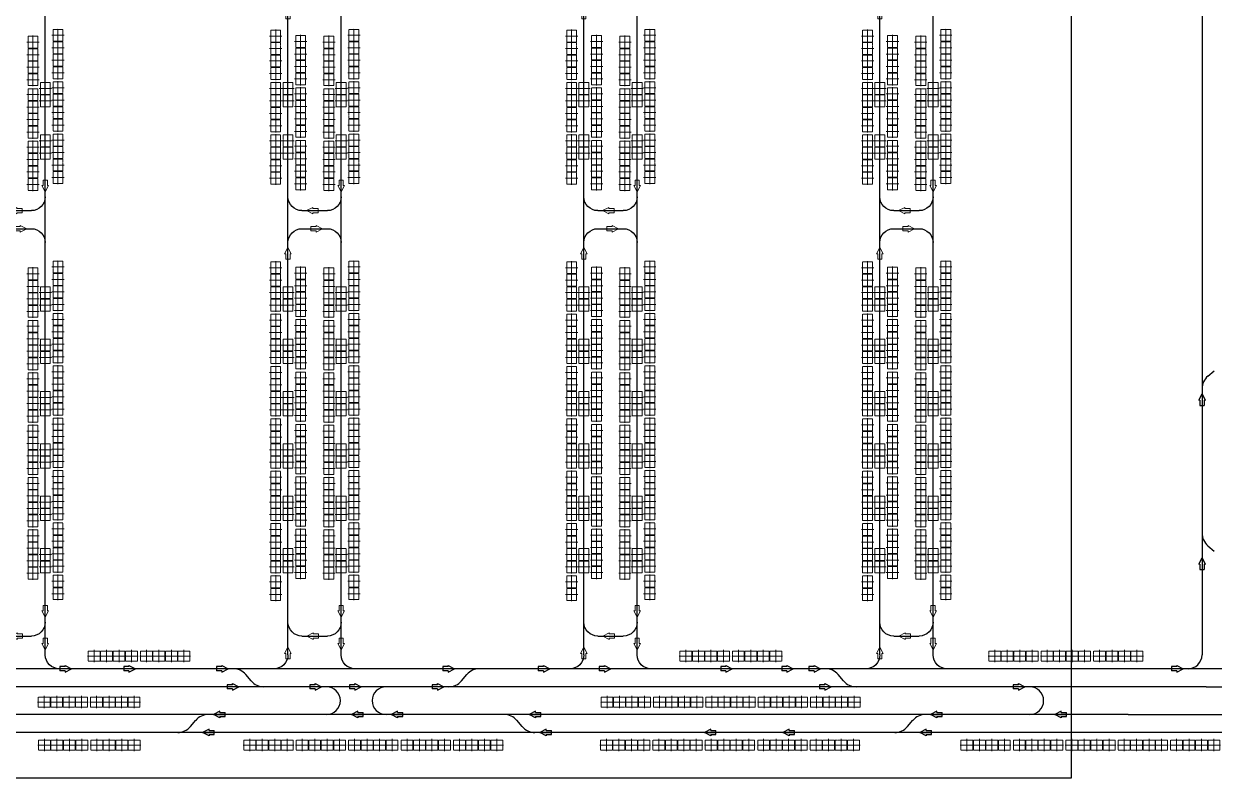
# Model space of a CAD drawing. Header units: millimetres. Extents: x -128 to 670218, y 27186 to 149492.
# Drawn here: x 289895 to 332827, y 27186 to 54409 of the extents above; entities that cross this region are included whole.
import ezdxf

# ---------------------------------------------------------------- set-up
doc = ezdxf.new("R2010")
doc.units = ezdxf.units.MM
doc.linetypes.add('AM_ISO08W050', pattern=[18, 12, -1.5, 3, -1.5])
doc.linetypes.add('XAT-M16_6F_EQ Layout_20211120$0$ACAD_ISO08W100', pattern=[36, 24, -3, 6, -3])
for name, color, linetype, lineweight in [('_CLINE', 4, 'XAT-M16_6F_EQ Layout_20211120$0$ACAD_ISO08W100', 9), ('DIRECT', 40, 'Continuous', 9), ('LINE_EQ', 4, 'AM_ISO08W050', 20), ('LINE_STB', 151, 'Continuous', 30)]:
    doc.layers.add(name, color=color, linetype=linetype, lineweight=lineweight)
doc.layers.add('Rail_H4822(Lower)', color=7, linetype='Continuous')

# ---------------------------------------------------------------- blocks, each defined once
blk = doc.blocks.new('*U3')
at = {"color": 0, "linetype": 'ByBlock'}
for p, q in [((-120, -230), (0, 0)), ((0, 0), (0, -420)), ((120, -230), (0, 0)), ((-75, -230), (-120, -230)), ((-75, -230), (-75, -420)), ((75, -420), (-75, -420)), ((75, -230), (75, -420)), ((75, -230), (120, -230))]:
    blk.add_line(p, q, dxfattribs=at)
blk = doc.blocks.new('A$C31676947')
at = {"layer": 'Rail_H4822(Lower)'}
for p, q in [((500, 47250), (500, 500)), ((2420, 47250), (2420, 500)), ((1000, 46570), (1920, 46570)), ((1000, 31870), (1920, 31870)), ((1000, 31220), (1920, 31220)), ((1000, 16520), (1920, 16520)), ((1000, 15870), (1920, 15870)), ((1000, 1180), (1920, 1180))]:
    blk.add_line(p, q, dxfattribs=at)
for centre, start, end in [((0, 47250), 0, 90), ((2920, 47250), 90, 180), ((1000, 46070), 90, 180), ((1920, 46070), 0, 90), ((1000, 32370), 180, 270), ((1920, 32370), 270, 0), ((1000, 30720), 90, 180), ((1920, 30720), 0, 90), ((0, 23700), 270, 0), ((2920, 23700), 180, 270), ((0, 21700), 0, 90), ((2920, 21700), 90, 180), ((1000, 17020), 180, 270), ((1920, 17020), 270, 0), ((1000, 15370), 90, 180), ((1920, 15370), 0, 90), ((1000, 1680), 180, 270), ((1920, 1680), 270, 0), ((0, 500), 270, 0), ((2920, 500), 180, 270)]:
    blk.add_arc(centre, 500, start, end, dxfattribs=at)
at = {"layer": 'DIRECT'}
for p, rotation in [((500, 46970), 180), ((1180, 46570), 89.99999999999999), ((500, 32550), 180), ((500, 23880), 180), ((500, 17200), 180), ((500, 1860), 180), ((1740, 1180), 270), ((500, 680), 180)]:
    blk.add_blockref('*U3', p, dxfattribs=dict(at, rotation=rotation))
for p in [(2420, 47070), (2420, 45890), (2420, 30540), (2420, 21520), (2420, 15190), (2420, 780)]:
    blk.add_blockref('*U3', p, dxfattribs=at)
at = {"layer": 'DIRECT', "lineweight": -2}
for p, rotation in [((1750, 31870), 270), ((1170, 31220), 89.99999999999999), ((1750, 16520), 270), ((1170, 15870), 89.99999999999999)]:
    blk.add_blockref('*U3', p, dxfattribs=dict(at, rotation=rotation))
blk = doc.blocks.new('*U525')
at = {"color": 0, "linetype": 'ByBlock'}
for p, q in [((-120, -230), (0, 0)), ((0, 0), (0, -420)), ((120, -230), (0, 0)), ((-75, -230), (-120, -230)), ((-75, -230), (-75, -420)), ((75, -420), (-75, -420)), ((75, -230), (75, -420)), ((75, -230), (120, -230))]:
    blk.add_line(p, q, dxfattribs=at)
blk = doc.blocks.new('*U526')
at = {"color": 0, "linetype": 'ByBlock'}
for p, q in [((-120, -230), (0, 0)), ((0, 0), (0, -420)), ((120, -230), (0, 0)), ((-75, -230), (-120, -230)), ((-75, -230), (-75, -420)), ((75, -420), (-75, -420)), ((75, -230), (75, -420)), ((75, -230), (120, -230))]:
    blk.add_line(p, q, dxfattribs=at)
blk = doc.blocks.new('*U479')
at = {"color": 0, "linetype": 'ByBlock'}
for p, q in [((-120, -230), (0, 0)), ((0, 0), (0, -420)), ((120, -230), (0, 0)), ((-75, -230), (-120, -230)), ((-75, -230), (-75, -420)), ((75, -420), (-75, -420)), ((75, -230), (75, -420)), ((75, -230), (120, -230))]:
    blk.add_line(p, q, dxfattribs=at)
blk = doc.blocks.new('*U480')
at = {"color": 0, "linetype": 'ByBlock'}
for p, q in [((-120, -230), (0, 0)), ((0, 0), (0, -420)), ((120, -230), (0, 0)), ((-75, -230), (-120, -230)), ((-75, -230), (-75, -420)), ((75, -420), (-75, -420)), ((75, -230), (75, -420)), ((75, -230), (120, -230))]:
    blk.add_line(p, q, dxfattribs=at)
blk = doc.blocks.new('*U510')
at = {"color": 0, "linetype": 'ByBlock'}
for p, q in [((-120, -230), (0, 0)), ((0, 0), (0, -420)), ((120, -230), (0, 0)), ((-75, -230), (-120, -230)), ((-75, -230), (-75, -420)), ((75, -420), (-75, -420)), ((75, -230), (75, -420)), ((75, -230), (120, -230))]:
    blk.add_line(p, q, dxfattribs=at)
blk = doc.blocks.new('*U511')
at = {"color": 0, "linetype": 'ByBlock'}
for p, q in [((-120, -230), (0, 0)), ((0, 0), (0, -420)), ((120, -230), (0, 0)), ((-75, -230), (-120, -230)), ((-75, -230), (-75, -420)), ((75, -420), (-75, -420)), ((75, -230), (75, -420)), ((75, -230), (120, -230))]:
    blk.add_line(p, q, dxfattribs=at)
blk = doc.blocks.new('*U453')
at = {"color": 0, "linetype": 'ByBlock'}
for p, q in [((-120, -230), (0, 0)), ((0, 0), (0, -420)), ((120, -230), (0, 0)), ((-75, -230), (-120, -230)), ((-75, -230), (-75, -420)), ((75, -420), (-75, -420)), ((75, -230), (75, -420)), ((75, -230), (120, -230))]:
    blk.add_line(p, q, dxfattribs=at)
blk = doc.blocks.new('*U423')
at = {"color": 0, "linetype": 'ByBlock'}
for p, q in [((-120, -230), (0, 0)), ((0, 0), (0, -420)), ((120, -230), (0, 0)), ((-75, -230), (-120, -230)), ((-75, -230), (-75, -420)), ((75, -420), (-75, -420)), ((75, -230), (75, -420)), ((75, -230), (120, -230))]:
    blk.add_line(p, q, dxfattribs=at)
blk = doc.blocks.new('*U787')
at = {"color": 0, "linetype": 'ByBlock'}
for p, q in [((-120, -230), (0, 0)), ((0, 0), (0, -420)), ((120, -230), (0, 0)), ((-75, -230), (-120, -230)), ((-75, -230), (-75, -420)), ((75, -420), (-75, -420)), ((75, -230), (75, -420)), ((75, -230), (120, -230))]:
    blk.add_line(p, q, dxfattribs=at)
blk = doc.blocks.new('*U789')
at = {"color": 0, "linetype": 'ByBlock'}
for p, q in [((-120, -230), (0, 0)), ((0, 0), (0, -420)), ((120, -230), (0, 0)), ((-75, -230), (-120, -230)), ((-75, -230), (-75, -420)), ((75, -420), (-75, -420)), ((75, -230), (75, -420)), ((75, -230), (120, -230))]:
    blk.add_line(p, q, dxfattribs=at)
blk = doc.blocks.new('*U747')
at = {"color": 0, "linetype": 'ByBlock'}
for p, q in [((-120, -230), (0, 0)), ((0, 0), (0, -420)), ((120, -230), (0, 0)), ((-75, -230), (-120, -230)), ((-75, -230), (-75, -420)), ((75, -420), (-75, -420)), ((75, -230), (75, -420)), ((75, -230), (120, -230))]:
    blk.add_line(p, q, dxfattribs=at)
blk = doc.blocks.new('*U753')
at = {"color": 0, "linetype": 'ByBlock'}
for p, q in [((-120, -230), (0, 0)), ((0, 0), (0, -420)), ((120, -230), (0, 0)), ((-75, -230), (-120, -230)), ((-75, -230), (-75, -420)), ((75, -420), (-75, -420)), ((75, -230), (75, -420)), ((75, -230), (120, -230))]:
    blk.add_line(p, q, dxfattribs=at)
blk = doc.blocks.new('*U754')
at = {"color": 0, "linetype": 'ByBlock'}
for p, q in [((-120, -230), (0, 0)), ((0, 0), (0, -420)), ((120, -230), (0, 0)), ((-75, -230), (-120, -230)), ((-75, -230), (-75, -420)), ((75, -420), (-75, -420)), ((75, -230), (75, -420)), ((75, -230), (120, -230))]:
    blk.add_line(p, q, dxfattribs=at)
blk = doc.blocks.new('*U755')
at = {"color": 0, "linetype": 'ByBlock'}
for p, q in [((-120, -230), (0, 0)), ((0, 0), (0, -420)), ((120, -230), (0, 0)), ((-75, -230), (-120, -230)), ((-75, -230), (-75, -420)), ((75, -420), (-75, -420)), ((75, -230), (75, -420)), ((75, -230), (120, -230))]:
    blk.add_line(p, q, dxfattribs=at)
blk = doc.blocks.new('*U650')
at = {"color": 0, "linetype": 'ByBlock'}
for p, q in [((-120, -230), (0, 0)), ((0, 0), (0, -420)), ((120, -230), (0, 0)), ((-75, -230), (-120, -230)), ((-75, -230), (-75, -420)), ((75, -420), (-75, -420)), ((75, -230), (75, -420)), ((75, -230), (120, -230))]:
    blk.add_line(p, q, dxfattribs=at)
blk = doc.blocks.new('*U296')
at = {"color": 0, "linetype": 'ByBlock'}
for p, q in [((-120, -230), (0, 0)), ((0, 0), (0, -420)), ((120, -230), (0, 0)), ((-75, -230), (-120, -230)), ((-75, -230), (-75, -420)), ((75, -420), (-75, -420)), ((75, -230), (75, -420)), ((75, -230), (120, -230))]:
    blk.add_line(p, q, dxfattribs=at)
blk = doc.blocks.new('*U297')
at = {"color": 0, "linetype": 'ByBlock'}
for p, q in [((-120, -230), (0, 0)), ((0, 0), (0, -420)), ((120, -230), (0, 0)), ((-75, -230), (-120, -230)), ((-75, -230), (-75, -420)), ((75, -420), (-75, -420)), ((75, -230), (75, -420)), ((75, -230), (120, -230))]:
    blk.add_line(p, q, dxfattribs=at)
blk = doc.blocks.new('*U298')
at = {"color": 0, "linetype": 'ByBlock'}
for p, q in [((-120, -230), (0, 0)), ((0, 0), (0, -420)), ((120, -230), (0, 0)), ((-75, -230), (-120, -230)), ((-75, -230), (-75, -420)), ((75, -420), (-75, -420)), ((75, -230), (75, -420)), ((75, -230), (120, -230))]:
    blk.add_line(p, q, dxfattribs=at)
blk = doc.blocks.new('*U299')
at = {"color": 0, "linetype": 'ByBlock'}
for p, q in [((-120, -230), (0, 0)), ((0, 0), (0, -420)), ((120, -230), (0, 0)), ((-75, -230), (-120, -230)), ((-75, -230), (-75, -420)), ((75, -420), (-75, -420)), ((75, -230), (75, -420)), ((75, -230), (120, -230))]:
    blk.add_line(p, q, dxfattribs=at)
blk = doc.blocks.new('*U300')
at = {"color": 0, "linetype": 'ByBlock'}
for p, q in [((-120, -230), (0, 0)), ((0, 0), (0, -420)), ((120, -230), (0, 0)), ((-75, -230), (-120, -230)), ((-75, -230), (-75, -420)), ((75, -420), (-75, -420)), ((75, -230), (75, -420)), ((75, -230), (120, -230))]:
    blk.add_line(p, q, dxfattribs=at)
blk = doc.blocks.new('*U301')
at = {"color": 0, "linetype": 'ByBlock'}
for p, q in [((-120, -230), (0, 0)), ((0, 0), (0, -420)), ((120, -230), (0, 0)), ((-75, -230), (-120, -230)), ((-75, -230), (-75, -420)), ((75, -420), (-75, -420)), ((75, -230), (75, -420)), ((75, -230), (120, -230))]:
    blk.add_line(p, q, dxfattribs=at)
blk = doc.blocks.new('*U302')
at = {"color": 0, "linetype": 'ByBlock'}
for p, q in [((-120, -230), (0, 0)), ((0, 0), (0, -420)), ((120, -230), (0, 0)), ((-75, -230), (-120, -230)), ((-75, -230), (-75, -420)), ((75, -420), (-75, -420)), ((75, -230), (75, -420)), ((75, -230), (120, -230))]:
    blk.add_line(p, q, dxfattribs=at)
blk = doc.blocks.new('*U268')
at = {"color": 0, "linetype": 'ByBlock'}
for p, q in [((-120, -230), (0, 0)), ((0, 0), (0, -420)), ((120, -230), (0, 0)), ((-75, -230), (-120, -230)), ((-75, -230), (-75, -420)), ((75, -420), (-75, -420)), ((75, -230), (75, -420)), ((75, -230), (120, -230))]:
    blk.add_line(p, q, dxfattribs=at)
blk = doc.blocks.new('*U269')
at = {"color": 0, "linetype": 'ByBlock'}
for p, q in [((-120, -230), (0, 0)), ((0, 0), (0, -420)), ((120, -230), (0, 0)), ((-75, -230), (-120, -230)), ((-75, -230), (-75, -420)), ((75, -420), (-75, -420)), ((75, -230), (75, -420)), ((75, -230), (120, -230))]:
    blk.add_line(p, q, dxfattribs=at)
blk = doc.blocks.new('*U270')
at = {"color": 0, "linetype": 'ByBlock'}
for p, q in [((-120, -230), (0, 0)), ((0, 0), (0, -420)), ((120, -230), (0, 0)), ((-75, -230), (-120, -230)), ((-75, -230), (-75, -420)), ((75, -420), (-75, -420)), ((75, -230), (75, -420)), ((75, -230), (120, -230))]:
    blk.add_line(p, q, dxfattribs=at)
blk = doc.blocks.new('*U271')
at = {"color": 0, "linetype": 'ByBlock'}
for p, q in [((-120, -230), (0, 0)), ((0, 0), (0, -420)), ((120, -230), (0, 0)), ((-75, -230), (-120, -230)), ((-75, -230), (-75, -420)), ((75, -420), (-75, -420)), ((75, -230), (75, -420)), ((75, -230), (120, -230))]:
    blk.add_line(p, q, dxfattribs=at)
blk = doc.blocks.new('*U272')
at = {"color": 0, "linetype": 'ByBlock'}
for p, q in [((-120, -230), (0, 0)), ((0, 0), (0, -420)), ((120, -230), (0, 0)), ((-75, -230), (-120, -230)), ((-75, -230), (-75, -420)), ((75, -420), (-75, -420)), ((75, -230), (75, -420)), ((75, -230), (120, -230))]:
    blk.add_line(p, q, dxfattribs=at)
blk = doc.blocks.new('*U10')
at = {"color": 0, "linetype": 'ByBlock'}
for p, q in [((-120, -230), (0, 0)), ((0, 0), (0, -420)), ((120, -230), (0, 0)), ((-75, -230), (-120, -230)), ((-75, -230), (-75, -420)), ((75, -420), (-75, -420)), ((75, -230), (75, -420)), ((75, -230), (120, -230))]:
    blk.add_line(p, q, dxfattribs=at)
blk = doc.blocks.new('*U12')
at = {"color": 0, "linetype": 'ByBlock'}
for p, q in [((-120, -230), (0, 0)), ((0, 0), (0, -420)), ((120, -230), (0, 0)), ((-75, -230), (-120, -230)), ((-75, -230), (-75, -420)), ((75, -420), (-75, -420)), ((75, -230), (75, -420)), ((75, -230), (120, -230))]:
    blk.add_line(p, q, dxfattribs=at)
blk = doc.blocks.new('XAT-M16_6F_EQ Layout_20211120$0$EG-12_FOUP_(01)-pv')
at = {"layer": '_CLINE'}
for p, q in [((0, 211), (0, -235)), ((-239, -12), (239, -12))]:
    blk.add_line(p, q, dxfattribs=at)
at = {"layer": 'LINE_EQ'}
blk.add_lwpolyline([(-215, 166), (-215, -190), (215, -190), (215, 166)], close=True, dxfattribs=at)

msp = doc.modelspace()

# ---------------------------------------------------------------- linework, layer by layer
msp.add_lwpolyline([(252566, 79986), (327670, 79986), (327670, 27186), (252566, 27186)], close=True)
at = {"layer": 'Rail_H4822(Lower)'}
for p, q in [((332388, 78387), (332388, 31636)), ((332600, 41697), (332827, 41889)), ((332600, 35576), (332827, 35384)), ((337538, 31136), (136528, 31136)), ((298094, 30698), (297902, 30925)), ((305679, 30698), (305871, 30925)), ((319458, 30698), (319266, 30925)), ((332538, 30486), (135861, 30486)), ((332538, 30486), (471361, 30486)), ((329726, 29486), (135861, 29486)), ((295902, 29048), (296094, 29275)), ((307871, 29048), (307679, 29275)), ((321766, 29048), (321958, 29275)), ((329726, 29486), (471361, 29486)), ((333538, 28836), (140228, 28836))]:
    msp.add_line(p, q, dxfattribs=at)
for centre, radius, start, end in [((332988, 41240), 600, 130.3016, 180), ((332988, 36034), 600, 180, 229.6984), ((331888, 31636), 500, 270, 0), ((297444, 30536), 600, 40.3016, 90), ((306328, 30536), 600, 90, 139.6984), ((318808, 30536), 600, 40.3016, 90), ((298551, 31086), 600, 220.3016, 270), ((300811, 29986), 500, 270, 90), ((302961, 29986), 500, 90, 270), ((305221, 31086), 600, 270, 319.6984), ((319915, 31086), 600, 220.3016, 270), ((326175, 29986), 500, 270, 90), ((296551, 28886), 600, 90, 139.6984), ((307221, 28886), 600, 40.3016, 90), ((322415, 28886), 600, 90, 139.6984), ((295444, 29436), 600, 270, 319.6984), ((308328, 29436), 600, 220.3016, 270), ((321308, 29436), 600, 270, 319.6984)]:
    msp.add_arc(centre, radius, start, end, dxfattribs=at)

# ---------------------------------------------------------------- block references
at = {"layer": 'LINE_EQ', "rotation": 89.99999999999999}
for p in [(290657, 52077), (299410, 52077), (301330, 52077), (310083, 52077), (312003, 52077), (320756, 52077), (322676, 52077), (290657, 51627), (299410, 51627), (301330, 51627), (310083, 51627), (312003, 51627), (320756, 51627), (322676, 51627), (290657, 50187), (299410, 50187), (301330, 50187), (310083, 50187), (312003, 50187), (320756, 50187), (322676, 50187), (290657, 49737), (299410, 49737), (301330, 49737), (310083, 49737), (312003, 49737), (320756, 49737), (322676, 49737), (290657, 44708), (299410, 44708), (301330, 44708), (310083, 44708), (312003, 44708), (320756, 44708), (322676, 44708), (290657, 44258), (299410, 44258), (301330, 44258), (310083, 44258), (312003, 44258), (320756, 44258), (322676, 44258), (290657, 42818), (299410, 42818), (301330, 42818), (310083, 42818), (312003, 42818), (320756, 42818), (322676, 42818), (290657, 42368), (299410, 42368), (301330, 42368), (310083, 42368), (312003, 42368), (320756, 42368), (322676, 42368), (290657, 40928), (299410, 40928), (301330, 40928), (310083, 40928), (312003, 40928), (320756, 40928), (322676, 40928), (290657, 40478), (299410, 40478), (301330, 40478), (310083, 40478), (312003, 40478), (320756, 40478), (322676, 40478), (290657, 39038), (299410, 39038), (301330, 39038), (310083, 39038), (312003, 39038), (320756, 39038), (322676, 39038), (290657, 38588), (299410, 38588), (301330, 38588), (310083, 38588), (312003, 38588), (320756, 38588), (322676, 38588), (290657, 37148), (299410, 37148), (301330, 37148), (310083, 37148), (312003, 37148), (320756, 37148), (322676, 37148), (290657, 36698), (299410, 36698), (301330, 36698), (310083, 36698), (312003, 36698), (320756, 36698), (322676, 36698), (290657, 35258), (299410, 35258), (301330, 35258), (310083, 35258), (312003, 35258), (320756, 35258), (322676, 35258), (290657, 34808), (299410, 34808), (301330, 34808), (310083, 34808), (312003, 34808), (320756, 34808), (322676, 34808)]:
    msp.add_blockref('XAT-M16_6F_EQ Layout_20211120$0$EG-12_FOUP_(01)-pv', p, dxfattribs=at)
at = {"layer": 'LINE_STB'}
for p, rotation in [((291114, 53993), 89.99999999999999), ((298967, 53967), 89.99999999999999), ((301787, 53993), 89.99999999999999), ((309640, 53967), 89.99999999999999), ((312460, 53993), 89.99999999999999), ((320313, 53967), 89.99999999999999), ((323133, 53993), 89.99999999999999), ((290214, 53742), 89.99999999999999), ((291114, 53543), 89.99999999999999), ((298967, 53517), 89.99999999999999), ((299867, 53768), 89.99999999999999), ((300887, 53742), 89.99999999999999), ((301787, 53543), 89.99999999999999), ((309640, 53517), 89.99999999999999), ((310540, 53768), 89.99999999999999), ((311560, 53742), 89.99999999999999), ((312460, 53543), 89.99999999999999), ((320313, 53517), 89.99999999999999), ((321213, 53768), 89.99999999999999), ((322233, 53742), 89.99999999999999), ((323133, 53543), 89.99999999999999), ((290214, 53292), 89.99999999999999), ((291114, 53093), 89.99999999999999), ((298967, 53067), 89.99999999999999), ((299867, 53318), 89.99999999999999), ((300887, 53292), 89.99999999999999), ((301787, 53093), 89.99999999999999), ((309640, 53067), 89.99999999999999), ((310540, 53318), 89.99999999999999), ((311560, 53292), 89.99999999999999), ((312460, 53093), 89.99999999999999), ((320313, 53067), 89.99999999999999), ((321213, 53318), 89.99999999999999), ((322233, 53292), 89.99999999999999), ((323133, 53093), 89.99999999999999), ((290214, 52842), 89.99999999999999), ((291114, 52643), 89.99999999999999), ((298967, 52617), 89.99999999999999), ((299867, 52868), 89.99999999999999), ((300887, 52842), 89.99999999999999), ((301787, 52643), 89.99999999999999), ((309640, 52617), 89.99999999999999), ((310540, 52868), 89.99999999999999), ((311560, 52842), 89.99999999999999), ((312460, 52643), 89.99999999999999), ((320313, 52617), 89.99999999999999), ((321213, 52868), 89.99999999999999), ((322233, 52842), 89.99999999999999), ((323133, 52643), 89.99999999999999), ((290214, 52392), 89.99999999999999), ((299867, 52418), 89.99999999999999), ((300887, 52392), 89.99999999999999), ((310540, 52418), 89.99999999999999), ((311560, 52392), 89.99999999999999), ((321213, 52418), 89.99999999999999), ((322233, 52392), 89.99999999999999), ((290214, 51852), 89.99999999999999), ((291114, 52103), 89.99999999999999), ((298967, 52077), 89.99999999999999), ((299867, 51878), 89.99999999999999), ((300887, 51852), 89.99999999999999), ((301787, 52103), 89.99999999999999), ((309640, 52077), 89.99999999999999), ((310540, 51878), 89.99999999999999), ((311560, 51852), 89.99999999999999), ((312460, 52103), 89.99999999999999), ((320313, 52077), 89.99999999999999), ((321213, 51878), 89.99999999999999), ((322233, 51852), 89.99999999999999), ((323133, 52103), 89.99999999999999), ((290214, 51402), 89.99999999999999), ((291114, 51653), 89.99999999999999), ((298967, 51627), 89.99999999999999), ((299867, 51428), 89.99999999999999), ((300887, 51402), 89.99999999999999), ((301787, 51653), 89.99999999999999), ((309640, 51627), 89.99999999999999), ((310540, 51428), 89.99999999999999), ((311560, 51402), 89.99999999999999), ((312460, 51653), 89.99999999999999), ((320313, 51627), 89.99999999999999), ((321213, 51428), 89.99999999999999), ((322233, 51402), 89.99999999999999), ((323133, 51653), 89.99999999999999), ((290214, 50952), 89.99999999999999), ((291114, 51203), 89.99999999999999), ((298967, 51177), 89.99999999999999), ((299867, 50978), 89.99999999999999), ((300887, 50952), 89.99999999999999), ((301787, 51203), 89.99999999999999), ((309640, 51177), 89.99999999999999), ((310540, 50978), 89.99999999999999), ((311560, 50952), 89.99999999999999), ((312460, 51203), 89.99999999999999), ((320313, 51177), 89.99999999999999), ((321213, 50978), 89.99999999999999), ((322233, 50952), 89.99999999999999), ((323133, 51203), 89.99999999999999), ((290214, 50502), 89.99999999999999), ((291114, 50753), 89.99999999999999), ((298967, 50727), 89.99999999999999), ((299867, 50528), 89.99999999999999), ((300887, 50502), 89.99999999999999), ((301787, 50753), 89.99999999999999), ((309640, 50727), 89.99999999999999), ((310540, 50528), 89.99999999999999), ((311560, 50502), 89.99999999999999), ((312460, 50753), 89.99999999999999), ((320313, 50727), 89.99999999999999), ((321213, 50528), 89.99999999999999), ((322233, 50502), 89.99999999999999), ((323133, 50753), 89.99999999999999), ((291114, 50213), 89.99999999999999), ((298967, 50187), 89.99999999999999), ((301787, 50213), 89.99999999999999), ((309640, 50187), 89.99999999999999), ((312460, 50213), 89.99999999999999), ((320313, 50187), 89.99999999999999), ((323133, 50213), 89.99999999999999), ((290214, 49962), 89.99999999999999), ((291114, 49763), 89.99999999999999), ((298967, 49737), 89.99999999999999), ((299867, 49988), 89.99999999999999), ((300887, 49962), 89.99999999999999), ((301787, 49763), 89.99999999999999), ((309640, 49737), 89.99999999999999), ((310540, 49988), 89.99999999999999), ((311560, 49962), 89.99999999999999), ((312460, 49763), 89.99999999999999), ((320313, 49737), 89.99999999999999), ((321213, 49988), 89.99999999999999), ((322233, 49962), 89.99999999999999), ((323133, 49763), 89.99999999999999), ((290214, 49512), 89.99999999999999), ((291114, 49313), 89.99999999999999), ((298967, 49287), 89.99999999999999), ((299867, 49538), 89.99999999999999), ((300887, 49512), 89.99999999999999), ((301787, 49313), 89.99999999999999), ((309640, 49287), 89.99999999999999), ((310540, 49538), 89.99999999999999), ((311560, 49512), 89.99999999999999), ((312460, 49313), 89.99999999999999), ((320313, 49287), 89.99999999999999), ((321213, 49538), 89.99999999999999), ((322233, 49512), 89.99999999999999), ((323133, 49313), 89.99999999999999), ((290214, 49062), 89.99999999999999), ((291114, 48863), 89.99999999999999), ((298967, 48837), 89.99999999999999), ((299867, 49088), 89.99999999999999), ((300887, 49062), 89.99999999999999), ((301787, 48863), 89.99999999999999), ((309640, 48837), 89.99999999999999), ((310540, 49088), 89.99999999999999), ((311560, 49062), 89.99999999999999), ((312460, 48863), 89.99999999999999), ((320313, 48837), 89.99999999999999), ((321213, 49088), 89.99999999999999), ((322233, 49062), 89.99999999999999), ((323133, 48863), 89.99999999999999), ((290214, 48612), 89.99999999999999), ((299867, 48638), 89.99999999999999), ((300887, 48612), 89.99999999999999), ((310540, 48638), 89.99999999999999), ((311560, 48612), 89.99999999999999), ((321213, 48638), 89.99999999999999), ((322233, 48612), 89.99999999999999), ((290214, 45383), 89.99999999999999), ((291114, 45634), 89.99999999999999), ((298967, 45608), 89.99999999999999), ((299867, 45409), 89.99999999999999), ((300887, 45383), 89.99999999999999), ((301787, 45634), 89.99999999999999), ((309640, 45608), 89.99999999999999), ((310540, 45409), 89.99999999999999), ((311560, 45383), 89.99999999999999), ((312460, 45634), 89.99999999999999), ((320313, 45608), 89.99999999999999), ((321213, 45409), 89.99999999999999), ((322233, 45383), 89.99999999999999), ((323133, 45634), 89.99999999999999), ((290214, 44933), 89.99999999999999), ((291114, 45184), 89.99999999999999), ((298967, 45158), 89.99999999999999), ((299867, 44959), 89.99999999999999), ((300887, 44933), 89.99999999999999), ((301787, 45184), 89.99999999999999), ((309640, 45158), 89.99999999999999), ((310540, 44959), 89.99999999999999), ((311560, 44933), 89.99999999999999), ((312460, 45184), 89.99999999999999), ((320313, 45158), 89.99999999999999), ((321213, 44959), 89.99999999999999), ((322233, 44933), 89.99999999999999), ((323133, 45184), 89.99999999999999), ((290214, 44483), 89.99999999999999), ((291114, 44734), 89.99999999999999), ((298967, 44708), 89.99999999999999), ((299867, 44509), 89.99999999999999), ((300887, 44483), 89.99999999999999), ((301787, 44734), 89.99999999999999), ((309640, 44708), 89.99999999999999), ((310540, 44509), 89.99999999999999), ((311560, 44483), 89.99999999999999), ((312460, 44734), 89.99999999999999), ((320313, 44708), 89.99999999999999), ((321213, 44509), 89.99999999999999), ((322233, 44483), 89.99999999999999), ((323133, 44734), 89.99999999999999), ((290214, 44033), 89.99999999999999), ((291114, 44284), 89.99999999999999), ((298967, 44258), 89.99999999999999), ((299867, 44059), 89.99999999999999), ((300887, 44033), 89.99999999999999), ((301787, 44284), 89.99999999999999), ((309640, 44258), 89.99999999999999), ((310540, 44059), 89.99999999999999), ((311560, 44033), 89.99999999999999), ((312460, 44284), 89.99999999999999), ((320313, 44258), 89.99999999999999), ((321213, 44059), 89.99999999999999), ((322233, 44033), 89.99999999999999), ((323133, 44284), 89.99999999999999), ((291114, 43744), 89.99999999999999), ((298967, 43718), 89.99999999999999), ((301787, 43744), 89.99999999999999), ((309640, 43718), 89.99999999999999), ((312460, 43744), 89.99999999999999), ((320313, 43718), 89.99999999999999), ((323133, 43744), 89.99999999999999), ((290214, 43493), 89.99999999999999), ((291114, 43294), 89.99999999999999), ((298967, 43268), 89.99999999999999), ((299867, 43519), 89.99999999999999), ((300887, 43493), 89.99999999999999), ((301787, 43294), 89.99999999999999), ((309640, 43268), 89.99999999999999), ((310540, 43519), 89.99999999999999), ((311560, 43493), 89.99999999999999), ((312460, 43294), 89.99999999999999), ((320313, 43268), 89.99999999999999), ((321213, 43519), 89.99999999999999), ((322233, 43493), 89.99999999999999), ((323133, 43294), 89.99999999999999), ((290214, 43043), 89.99999999999999), ((291114, 42844), 89.99999999999999), ((298967, 42818), 89.99999999999999), ((299867, 43069), 89.99999999999999), ((300887, 43043), 89.99999999999999), ((301787, 42844), 89.99999999999999), ((309640, 42818), 89.99999999999999), ((310540, 43069), 89.99999999999999), ((311560, 43043), 89.99999999999999), ((312460, 42844), 89.99999999999999), ((320313, 42818), 89.99999999999999), ((321213, 43069), 89.99999999999999), ((322233, 43043), 89.99999999999999), ((323133, 42844), 89.99999999999999), ((290214, 42593), 89.99999999999999), ((291114, 42394), 89.99999999999999), ((298967, 42368), 89.99999999999999), ((299867, 42619), 89.99999999999999), ((300887, 42593), 89.99999999999999), ((301787, 42394), 89.99999999999999), ((309640, 42368), 89.99999999999999), ((310540, 42619), 89.99999999999999), ((311560, 42593), 89.99999999999999), ((312460, 42394), 89.99999999999999), ((320313, 42368), 89.99999999999999), ((321213, 42619), 89.99999999999999), ((322233, 42593), 89.99999999999999), ((323133, 42394), 89.99999999999999), ((290214, 42143), 89.99999999999999), ((291114, 41854), 89.99999999999999), ((299867, 42169), 89.99999999999999), ((300887, 42143), 89.99999999999999), ((301787, 41854), 89.99999999999999), ((310540, 42169), 89.99999999999999), ((311560, 42143), 89.99999999999999), ((312460, 41854), 89.99999999999999), ((321213, 42169), 89.99999999999999), ((322233, 42143), 89.99999999999999), ((323133, 41854), 89.99999999999999), ((290214, 41603), 89.99999999999999), ((298967, 41828), 89.99999999999999), ((299867, 41629), 89.99999999999999), ((300887, 41603), 89.99999999999999), ((309640, 41828), 89.99999999999999), ((310540, 41629), 89.99999999999999), ((311560, 41603), 89.99999999999999), ((320313, 41828), 89.99999999999999), ((321213, 41629), 89.99999999999999), ((322233, 41603), 89.99999999999999), ((290214, 41153), 89.99999999999999), ((291114, 41404), 89.99999999999999), ((298967, 41378), 89.99999999999999), ((299867, 41179), 89.99999999999999), ((300887, 41153), 89.99999999999999), ((301787, 41404), 89.99999999999999), ((309640, 41378), 89.99999999999999), ((310540, 41179), 89.99999999999999), ((311560, 41153), 89.99999999999999), ((312460, 41404), 89.99999999999999), ((320313, 41378), 89.99999999999999), ((321213, 41179), 89.99999999999999), ((322233, 41153), 89.99999999999999), ((323133, 41404), 89.99999999999999), ((290214, 40703), 89.99999999999999), ((291114, 40954), 89.99999999999999), ((298967, 40928), 89.99999999999999), ((299867, 40729), 89.99999999999999), ((300887, 40703), 89.99999999999999), ((301787, 40954), 89.99999999999999), ((309640, 40928), 89.99999999999999), ((310540, 40729), 89.99999999999999), ((311560, 40703), 89.99999999999999), ((312460, 40954), 89.99999999999999), ((320313, 40928), 89.99999999999999), ((321213, 40729), 89.99999999999999), ((322233, 40703), 89.99999999999999), ((323133, 40954), 89.99999999999999), ((290214, 40253), 89.99999999999999), ((291114, 40504), 89.99999999999999), ((298967, 40478), 89.99999999999999), ((299867, 40279), 89.99999999999999), ((300887, 40253), 89.99999999999999), ((301787, 40504), 89.99999999999999), ((309640, 40478), 89.99999999999999), ((310540, 40279), 89.99999999999999), ((311560, 40253), 89.99999999999999), ((312460, 40504), 89.99999999999999), ((320313, 40478), 89.99999999999999), ((321213, 40279), 89.99999999999999), ((322233, 40253), 89.99999999999999), ((323133, 40504), 89.99999999999999), ((290214, 39713), 89.99999999999999), ((291114, 39964), 89.99999999999999), ((298967, 39938), 89.99999999999999), ((299867, 39739), 89.99999999999999), ((300887, 39713), 89.99999999999999), ((301787, 39964), 89.99999999999999), ((309640, 39938), 89.99999999999999), ((310540, 39739), 89.99999999999999), ((311560, 39713), 89.99999999999999), ((312460, 39964), 89.99999999999999), ((320313, 39938), 89.99999999999999), ((321213, 39739), 89.99999999999999), ((322233, 39713), 89.99999999999999), ((323133, 39964), 89.99999999999999), ((290214, 39263), 89.99999999999999), ((291114, 39514), 89.99999999999999), ((298967, 39488), 89.99999999999999), ((299867, 39289), 89.99999999999999), ((300887, 39263), 89.99999999999999), ((301787, 39514), 89.99999999999999), ((309640, 39488), 89.99999999999999), ((310540, 39289), 89.99999999999999), ((311560, 39263), 89.99999999999999), ((312460, 39514), 89.99999999999999), ((320313, 39488), 89.99999999999999), ((321213, 39289), 89.99999999999999), ((322233, 39263), 89.99999999999999), ((323133, 39514), 89.99999999999999), ((291114, 39064), 89.99999999999999), ((298967, 39038), 89.99999999999999), ((299867, 38839), 89.99999999999999), ((301787, 39064), 89.99999999999999), ((309640, 39038), 89.99999999999999), ((310540, 38839), 89.99999999999999), ((312460, 39064), 89.99999999999999), ((320313, 39038), 89.99999999999999), ((321213, 38839), 89.99999999999999), ((323133, 39064), 89.99999999999999), ((290214, 38813), 89.99999999999999), ((291114, 38614), 89.99999999999999), ((298967, 38588), 89.99999999999999), ((300887, 38813), 89.99999999999999), ((301787, 38614), 89.99999999999999), ((309640, 38588), 89.99999999999999), ((311560, 38813), 89.99999999999999), ((312460, 38614), 89.99999999999999), ((320313, 38588), 89.99999999999999), ((322233, 38813), 89.99999999999999), ((323133, 38614), 89.99999999999999), ((290214, 38363), 89.99999999999999), ((291114, 38074), 89.99999999999999), ((298967, 38048), 89.99999999999999), ((299867, 38389), 89.99999999999999), ((300887, 38363), 89.99999999999999), ((301787, 38074), 89.99999999999999), ((309640, 38048), 89.99999999999999), ((310540, 38389), 89.99999999999999), ((311560, 38363), 89.99999999999999), ((312460, 38074), 89.99999999999999), ((320313, 38048), 89.99999999999999), ((321213, 38389), 89.99999999999999), ((322233, 38363), 89.99999999999999), ((323133, 38074), 89.99999999999999), ((290214, 37823), 89.99999999999999), ((291114, 37624), 89.99999999999999), ((298967, 37598), 89.99999999999999), ((299867, 37849), 89.99999999999999), ((300887, 37823), 89.99999999999999), ((301787, 37624), 89.99999999999999), ((309640, 37598), 89.99999999999999), ((310540, 37849), 89.99999999999999), ((311560, 37823), 89.99999999999999), ((312460, 37624), 89.99999999999999), ((320313, 37598), 89.99999999999999), ((321213, 37849), 89.99999999999999), ((322233, 37823), 89.99999999999999), ((323133, 37624), 89.99999999999999), ((290214, 37373), 89.99999999999999), ((291114, 37174), 89.99999999999999), ((298967, 37148), 89.99999999999999), ((299867, 37399), 89.99999999999999), ((300887, 37373), 89.99999999999999), ((301787, 37174), 89.99999999999999), ((309640, 37148), 89.99999999999999), ((310540, 37399), 89.99999999999999), ((311560, 37373), 89.99999999999999), ((312460, 37174), 89.99999999999999), ((320313, 37148), 89.99999999999999), ((321213, 37399), 89.99999999999999), ((322233, 37373), 89.99999999999999), ((323133, 37174), 89.99999999999999), ((290214, 36923), 89.99999999999999), ((291114, 36724), 89.99999999999999), ((298967, 36698), 89.99999999999999), ((299867, 36949), 89.99999999999999), ((300887, 36923), 89.99999999999999), ((301787, 36724), 89.99999999999999), ((309640, 36698), 89.99999999999999), ((310540, 36949), 89.99999999999999), ((311560, 36923), 89.99999999999999), ((312460, 36724), 89.99999999999999), ((320313, 36698), 89.99999999999999), ((321213, 36949), 89.99999999999999), ((322233, 36923), 89.99999999999999), ((323133, 36724), 89.99999999999999), ((290214, 36473), 89.99999999999999), ((299867, 36499), 89.99999999999999), ((300887, 36473), 89.99999999999999), ((310540, 36499), 89.99999999999999), ((311560, 36473), 89.99999999999999), ((321213, 36499), 89.99999999999999), ((322233, 36473), 89.99999999999999), ((290214, 35933), 89.99999999999999), ((291114, 36184), 89.99999999999999), ((298967, 36158), 89.99999999999999), ((299867, 35959), 89.99999999999999), ((300887, 35933), 89.99999999999999), ((301787, 36184), 89.99999999999999), ((309640, 36158), 89.99999999999999), ((310540, 35959), 89.99999999999999), ((311560, 35933), 89.99999999999999), ((312460, 36184), 89.99999999999999), ((320313, 36158), 89.99999999999999), ((321213, 35959), 89.99999999999999), ((322233, 35933), 89.99999999999999), ((323133, 36184), 89.99999999999999), ((290214, 35483), 89.99999999999999), ((291114, 35734), 89.99999999999999), ((298967, 35708), 89.99999999999999), ((299867, 35509), 89.99999999999999), ((300887, 35483), 89.99999999999999), ((301787, 35734), 89.99999999999999), ((309640, 35708), 89.99999999999999), ((310540, 35509), 89.99999999999999), ((311560, 35483), 89.99999999999999), ((312460, 35734), 89.99999999999999), ((320313, 35708), 89.99999999999999), ((321213, 35509), 89.99999999999999), ((322233, 35483), 89.99999999999999), ((323133, 35734), 89.99999999999999), ((290214, 35033), 89.99999999999999), ((291114, 35284), 89.99999999999999), ((298967, 35258), 89.99999999999999), ((299867, 35059), 89.99999999999999), ((300887, 35033), 89.99999999999999), ((301787, 35284), 89.99999999999999), ((309640, 35258), 89.99999999999999), ((310540, 35059), 89.99999999999999), ((311560, 35033), 89.99999999999999), ((312460, 35284), 89.99999999999999), ((320313, 35258), 89.99999999999999), ((321213, 35059), 89.99999999999999), ((322233, 35033), 89.99999999999999), ((323133, 35284), 89.99999999999999), ((290214, 34583), 89.99999999999999), ((291114, 34834), 89.99999999999999), ((298967, 34808), 89.99999999999999), ((299867, 34609), 89.99999999999999), ((300887, 34583), 89.99999999999999), ((301787, 34834), 89.99999999999999), ((309640, 34808), 89.99999999999999), ((310540, 34609), 89.99999999999999), ((311560, 34583), 89.99999999999999), ((312460, 34834), 89.99999999999999), ((320313, 34808), 89.99999999999999), ((321213, 34609), 89.99999999999999), ((322233, 34583), 89.99999999999999), ((323133, 34834), 89.99999999999999), ((291114, 34294), 89.99999999999999), ((298967, 34268), 89.99999999999999), ((301787, 34294), 89.99999999999999), ((309640, 34268), 89.99999999999999), ((312460, 34294), 89.99999999999999), ((320313, 34268), 89.99999999999999), ((323133, 34294), 89.99999999999999), ((291114, 33844), 89.99999999999999), ((298967, 33818), 89.99999999999999), ((301787, 33844), 89.99999999999999), ((309640, 33818), 89.99999999999999), ((312460, 33844), 89.99999999999999), ((320313, 33818), 89.99999999999999), ((323133, 33844), 89.99999999999999), ((292429, 31580), 180), ((292879, 31580), 180), ((293329, 31580), 180), ((293779, 31580), 180), ((294319, 31580), 180), ((294769, 31580), 180), ((295219, 31580), 180), ((295669, 31580), 180), ((313775, 31580), 180), ((314225, 31580), 180), ((314675, 31580), 180), ((315125, 31580), 180), ((315665, 31580), 180), ((316115, 31580), 180), ((316565, 31580), 180), ((317015, 31580), 180), ((324911, 31580), 180), ((325361, 31580), 180), ((325811, 31580), 180), ((326261, 31580), 180), ((326801, 31580), 180), ((327251, 31580), 180), ((327701, 31580), 180), ((328151, 31580), 180), ((328691, 31580), 180), ((329141, 31580), 180), ((329591, 31580), 180), ((330041, 31580), 180), ((290630, 29919), 180), ((291080, 29919), 180), ((291530, 29919), 180), ((291980, 29919), 180), ((292520, 29919), 180), ((292970, 29919), 180), ((293420, 29919), 180), ((293870, 29919), 180), ((310928, 29919), 180), ((311378, 29919), 180), ((311828, 29919), 180), ((312278, 29919), 180), ((312818, 29919), 180), ((313268, 29919), 180), ((313718, 29919), 180), ((314168, 29919), 180), ((314708, 29919), 180), ((315158, 29919), 180), ((315608, 29919), 180), ((316058, 29919), 180), ((316598, 29919), 180), ((317048, 29919), 180), ((317498, 29919), 180), ((317948, 29919), 180), ((318488, 29919), 180), ((318938, 29919), 180), ((319388, 29919), 180), ((319838, 29919), 180), ((290637, 28369), 180), ((291087, 28369), 180), ((291537, 28369), 180), ((291987, 28369), 180), ((292527, 28369), 180), ((292977, 28369), 180), ((293427, 28369), 180), ((293877, 28369), 180), ((298045, 28369), 180), ((298495, 28369), 180), ((298945, 28369), 180), ((299395, 28369), 180), ((299935, 28369), 180), ((300385, 28369), 180), ((300835, 28369), 180), ((301285, 28369), 180), ((301825, 28369), 180), ((302275, 28369), 180), ((302725, 28369), 180), ((303175, 28369), 180), ((303715, 28369), 180), ((304165, 28369), 180), ((304615, 28369), 180), ((305065, 28369), 180), ((305605, 28369), 180), ((306055, 28369), 180), ((306505, 28369), 180), ((306955, 28369), 180), ((310908, 28369), 180), ((311358, 28369), 180), ((311808, 28369), 180), ((312258, 28369), 180), ((312798, 28369), 180), ((313248, 28369), 180), ((313698, 28369), 180), ((314148, 28369), 180), ((314688, 28369), 180), ((315138, 28369), 180), ((315588, 28369), 180), ((316038, 28369), 180), ((316578, 28369), 180), ((317028, 28369), 180), ((317478, 28369), 180), ((317928, 28369), 180), ((318468, 28369), 180), ((318918, 28369), 180), ((319368, 28369), 180), ((319818, 28369), 180), ((323909, 28369), 180), ((324359, 28369), 180), ((324809, 28369), 180), ((325259, 28369), 180), ((325799, 28369), 180), ((326249, 28369), 180), ((326699, 28369), 180), ((327149, 28369), 180), ((327689, 28369), 180), ((328139, 28369), 180), ((328589, 28369), 180), ((329039, 28369), 180), ((329579, 28369), 180), ((330029, 28369), 180), ((330479, 28369), 180), ((330929, 28369), 180), ((331469, 28369), 180), ((331919, 28369), 180), ((332369, 28369), 180), ((332819, 28369), 180)]:
    msp.add_blockref('XAT-M16_6F_EQ Layout_20211120$0$EG-12_FOUP_(01)-pv', p, dxfattribs=dict(at, rotation=rotation))
at = {"layer": 'Rail_H4822(Lower)', "xscale": -1}
for name, p, rotation in [('A$C31676947', (288249, 78886), 180), ('A$C31676947', (298922, 78886), 180), ('A$C31676947', (309595, 78886), 180), ('A$C31676947', (320268, 78886), 180), ('*U453', (291618, 31136), 270), ('*U787', (293918, 31136), 270), ('*U269', (297265, 31136), 270), ('*U300', (305428, 31136), 270), ('*U755', (308868, 31136), 270), ('*U650', (311068, 31136), 270), ('*U423', (315448, 31136), 270), ('*U789', (317648, 31136), 270), ('*U296', (318629, 31136), 270), ('*U747', (331708, 31136), 270), ('*U270', (297651, 30486), 270), ('*U479', (300631, 30486), 270), ('*U526', (302061, 30486), 270), ('*U301', (305041, 30486), 270), ('*U297', (319015, 30486), 270), ('*U510', (325995, 30486), 270), ('*U272', (296731, 29486), 90), ('*U480', (301711, 29486), 90), ('*U525', (303141, 29486), 90), ('*U268', (308121, 29486), 90), ('*U299', (322595, 29486), 90), ('*U511', (327075, 29486), 90), ('*U271', (296344, 28836), 90), ('*U302', (308508, 28836), 90), ('*U754', (314439, 28836), 90), ('*U753', (317269, 28836), 90), ('*U298', (322208, 28836), 90)]:
    msp.add_blockref(name, p, dxfattribs=dict(at, rotation=rotation))
for name, p in [('*U10', (332388, 41060)), ('*U12', (332388, 35134))]:
    msp.add_blockref(name, p, dxfattribs=at)

doc.saveas('drawing.dxf')
